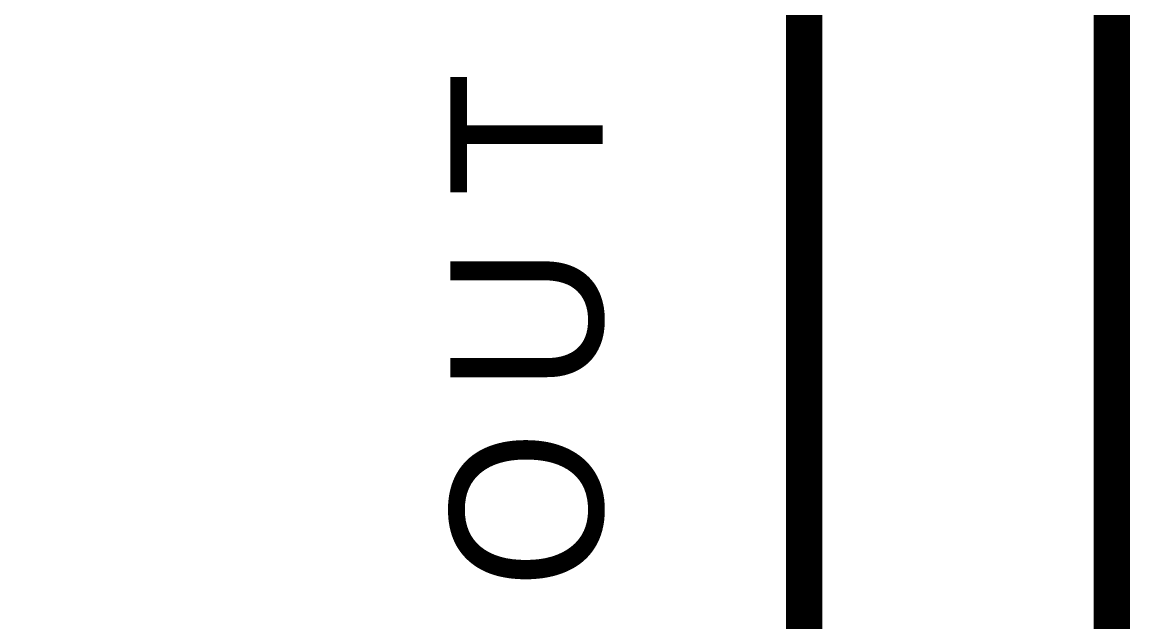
# Model space of a CAD drawing. Header units: inches. Extents: x 0 to 22.3, y 0 to 15.7.
# Drawn here: x 9.2464 to 9.6061, y 9.8619 to 10.0566 of the extents above; entities that cross this region are included whole.
import ezdxf

# ---------------------------------------------------------------- set-up
doc = ezdxf.new("R2010")
doc.units = ezdxf.units.IN
doc.header["$MEASUREMENT"] = 0
doc.layers.add('Sheet', color=255, linetype='Continuous')

msp = doc.modelspace()

# ---------------------------------------------------------------- linework, layer by layer
at = {"layer": 'Sheet'}
msp.add_lwpolyline([(9.40041, 13.89927, 0.0118, 0.0118, 0), (9.60021, 13.89927, 0.0118, 0.0118, 0), (9.60021, 12.49945, 0.0118, 0.0118, 0), (9.60021, 11.09962, 0.0118, 0.0118, 0), (9.60021, 9.69979, 0.0118, 0.0118, 0), (9.60021, 8.29996, 0.0118, 0.0118, 0), (9.60021, 6.89969, 0.0118, 0.0118, 0), (9.60021, 5.49986, 0.0118, 0.0118, 0), (9.60021, 4.00014, 0.0118, 0.0118, 0), (9.60021, 3.30001, 0.0118, 0.0118, 0), (9.40041, 3.30001, 0.0118, 0.0118, 0)], format="xyseb", dxfattribs=at)
for points in [[(8.90002, 10.29959, 0.0118, 0.0118, 0), (9.50031, 10.29959, 0.0118, 0.0118, 0), (9.50031, 9.79968, 0.0118, 0.0118, 0), (8.90002, 9.79968, 0.0118, 0.0118, 0), (8.90002, 10.29959, 0.0118, 0.0118, 0)], [(8.90002, 10.29959, 0.0039, 0.0039, 0), (8.90002, 9.79968, 0.0039, 0.0039, 0), (9.50031, 9.79968, 0.0039, 0.0039, 0), (9.50031, 10.29959, 0.0039, 0.0039, 0), (8.90002, 10.29959, 0.0039, 0.0039, 0), (8.90002, 10.29959, 0.0039, 0.0039, 0)]]:
    msp.add_lwpolyline(points, format="xyseb", close=True, dxfattribs=at)

# ---------------------------------------------------------------- texts
for s, p in [('T', (9.43489, 9.99991)), ('U', (9.43489, 9.93626)), ('O', (9.43489, 9.87261))]:
    msp.add_text(s, height=0.0495, rotation=90, dxfattribs=at).set_placement(p)

doc.saveas('drawing.dxf')
